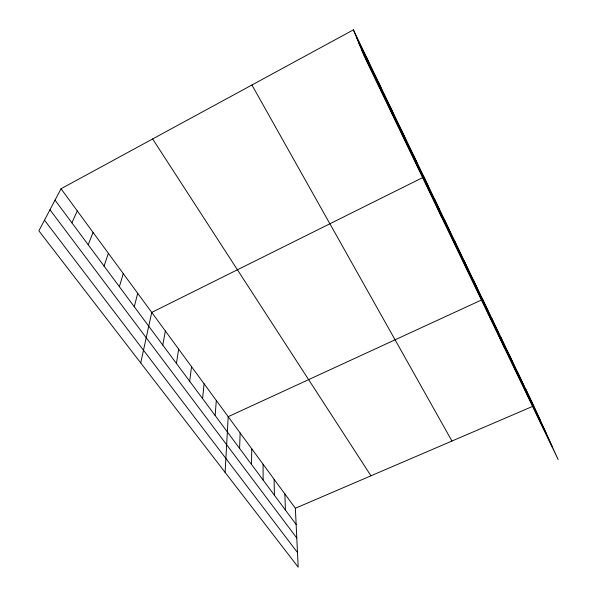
<?xml version="1.0" encoding="UTF-8"?>
<svg xmlns="http://www.w3.org/2000/svg" width="597" height="597" viewBox="0 0 597 597"><rect width="100%" height="100%" fill="white"/><g stroke="black" fill="none" stroke-linecap="round" stroke-linejoin="round"><path stroke-width="0.9" d="M251.516 464.451L251.762 448.81M239.598 448.422L240.136 432.959M225.121 472.391L228.196 416.676L482.704 299.44L504.368 347.7M215.144 415.519L216.301 400.453M202.592 398.632L204.077 383.789M189.689 381.282L191.525 366.677M176.428 363.431L178.63 349.088M162.78 345.073L165.369 331.007M140.728 362.924L151.735 312.418L423.967 176.958L441.474 216.868M134.273 306.724L137.706 293.291M119.378 286.687L123.266 273.605M104.027 266.038L108.4 253.329M88.199 244.748L93.08 232.449M71.879 222.793L77.304 210.928M61.028 188.742L38.872 230.83L298.187 567.15L295.366 508.263L61.028 188.742L353.417 29.85L533.763 405.908L558.128 459.526L364.416 56.588L353.417 29.85M295.366 508.263L533.763 405.908M44.477 220.181L297.485 552.516M49.969 209.756L296.791 538.024M55.036 200.137L296.142 524.479M152.645 138.959L370.953 475.809M251.927 85.005L451.951 441.034M356.372 37.044L540.449 420.616M358.887 43.141L546.046 432.937M361.618 49.782L552.046 446.153M525.823 389.348L532.405 403.856M517.674 372.349L524.136 386.625M509.293 354.872L515.629 368.901M500.674 336.909L506.883 350.678M491.824 318.44L497.883 331.917M473.608 280.471L479.361 293.314M464.25 260.956L469.824 273.448M454.615 240.875L460.011 252.994M444.705 220.196L449.892 231.912M434.489 198.898L439.467 210.181M413.117 154.332L417.616 164.653M401.923 130.997L406.161 140.78M390.378 106.923L394.326 116.124M378.453 82.065L382.095 90.647M366.14 56.387L369.453 64.297M284.881 493.965L285.418 510.054M274.12 479.294L274.419 495.249M263.09 464.25L263.12 480.055"/></g></svg>
